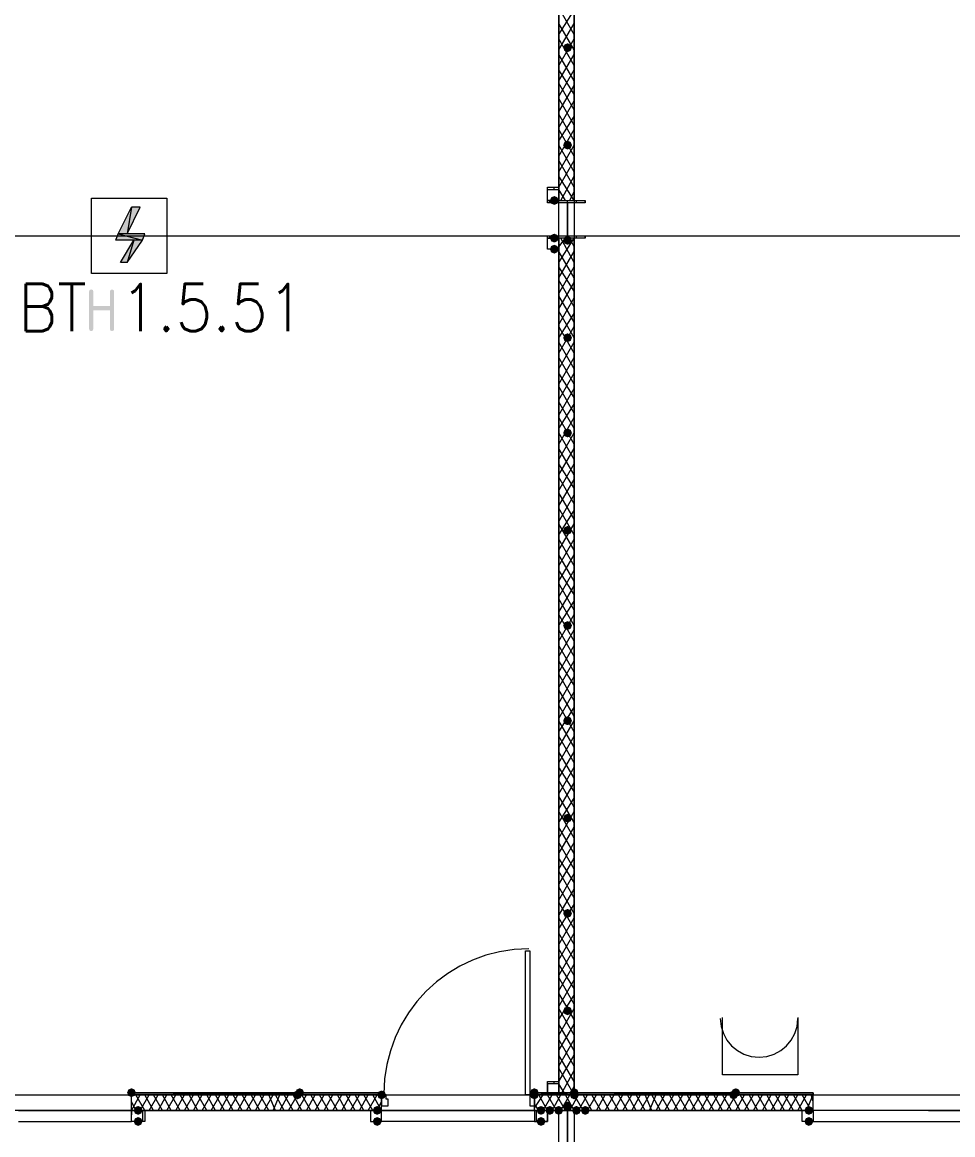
# Model space of a CAD drawing. Header units: millimetres. Extents: x 0 to 420, y 0 to 297.
# Drawn here: x 172.54 to 190.33, y 186.94 to 208.22 of the extents above; entities that cross this region are included whole.
import ezdxf

# ---------------------------------------------------------------- set-up
doc = ezdxf.new("R2010")
doc.units = ezdxf.units.MM
doc.styles.get("Standard").update_dxf_attribs({"font": 'STANDARD'})

msp = doc.modelspace()

# ---------------------------------------------------------------- hatches: boundary and pattern name
for color, points in [(7, [(183.049333, 207.729667), (183.024463, 207.669871), (182.964667, 207.645), (182.904871, 207.669871), (182.88, 207.729667), (182.904871, 207.789462), (182.964667, 207.814333), (183.024462, 207.789463)]), (7, [(183.049333, 205.867), (183.024463, 205.807204), (182.964667, 205.782333), (182.904871, 205.807204), (182.88, 205.867), (182.904871, 205.926796), (182.964667, 205.951667), (183.024462, 205.926796)]), (7, [(182.795333, 204.808667), (182.770462, 204.748871), (182.710667, 204.724), (182.650871, 204.748871), (182.626, 204.808667), (182.650871, 204.868462), (182.710667, 204.893333), (182.770462, 204.868463)]), (7, [(182.795333, 204.089), (182.770462, 204.029204), (182.710667, 204.004333), (182.650871, 204.029204), (182.626, 204.089), (182.650871, 204.148796), (182.710667, 204.173667), (182.770462, 204.148796)]), (7, [(183.049333, 204.046667), (183.024463, 203.986871), (182.964667, 203.962), (182.904871, 203.986871), (182.88, 204.046667), (182.904871, 204.106462), (182.964667, 204.131333), (183.024462, 204.106463)]), (7, [(182.795333, 203.877333), (182.770462, 203.817537), (182.710667, 203.792667), (182.650871, 203.817537), (182.626, 203.877333), (182.650871, 203.937129), (182.710667, 203.962), (182.770462, 203.937129)]), (7, [(173.815375, 202.350687), (173.815375, 203.067267), (173.825366, 203.097032), (173.855614, 203.106954), (173.88538, 203.097032), (173.895302, 203.067267), (173.895302, 202.788352), (174.213353, 202.788352), (174.213353, 203.067267), (174.223275, 203.097032), (174.25304, 203.106954), (174.283082, 203.097032), (174.293279, 203.067267), (174.293279, 202.350687), (174.283082, 202.320921), (174.25304, 202.310999), (174.223275, 202.320921), (174.213353, 202.350687), (174.213353, 202.708977), (173.895302, 202.708977), (173.895302, 202.350687), (173.88538, 202.320921), (173.855614, 202.310999), (173.825366, 202.320921)]), (7, [(183.049333, 202.184), (183.024463, 202.124204), (182.964667, 202.099333), (182.904871, 202.124204), (182.88, 202.184), (182.904871, 202.243796), (182.964667, 202.268667), (183.024462, 202.243796)]), (7, [(183.049333, 200.363667), (183.024463, 200.303871), (182.964667, 200.279), (182.904871, 200.303871), (182.88, 200.363667), (182.904871, 200.423462), (182.964667, 200.448333), (183.024462, 200.423463)]), (7, [(183.049333, 198.501), (183.024463, 198.441204), (182.964667, 198.416333), (182.904871, 198.441204), (182.88, 198.501), (182.904871, 198.560796), (182.964667, 198.585667), (183.024462, 198.560796)]), (7, [(183.049333, 196.680667), (183.024463, 196.620871), (182.964667, 196.596), (182.904871, 196.620871), (182.88, 196.680667), (182.904871, 196.740462), (182.964667, 196.765333), (183.024462, 196.740463)]), (7, [(183.049333, 194.860333), (183.024463, 194.800537), (182.964667, 194.775667), (182.904871, 194.800537), (182.88, 194.860333), (182.904871, 194.920129), (182.964667, 194.945), (183.024462, 194.920129)]), (7, [(183.049333, 192.997667), (183.024463, 192.937871), (182.964667, 192.913), (182.904871, 192.937871), (182.88, 192.997667), (182.904871, 193.057462), (182.964667, 193.082333), (183.024462, 193.057463)]), (7, [(183.049333, 191.177333), (183.024463, 191.117537), (182.964667, 191.092667), (182.904871, 191.117537), (182.88, 191.177333), (182.904871, 191.237129), (182.964667, 191.262), (183.024462, 191.237129)]), (7, [(183.049333, 189.314667), (183.024463, 189.254871), (182.964667, 189.23), (182.904871, 189.254871), (182.88, 189.314667), (182.904871, 189.374462), (182.964667, 189.399333), (183.024462, 189.374463)]), (254, [(174.709667, 187.748333), (174.684796, 187.688538), (174.625, 187.663667), (174.565204, 187.688538), (174.540333, 187.748333), (174.565204, 187.808129), (174.625, 187.833), (174.684796, 187.808129)]), (254, [(174.709667, 187.748333), (174.684796, 187.688538), (174.625, 187.663667), (174.565204, 187.688538), (174.540333, 187.748333), (174.565204, 187.808129), (174.625, 187.833), (174.684796, 187.808129)]), (254, [(177.884667, 187.706), (177.859796, 187.646204), (177.8, 187.621333), (177.740204, 187.646204), (177.715333, 187.706), (177.740204, 187.765796), (177.8, 187.790667), (177.859796, 187.765796)]), (254, [(177.927, 187.748333), (177.902129, 187.688538), (177.842333, 187.663667), (177.782537, 187.688538), (177.757667, 187.748333), (177.782537, 187.808129), (177.842333, 187.833), (177.902129, 187.808129)]), (7, [(179.493333, 187.706), (179.468462, 187.646204), (179.408667, 187.621333), (179.348871, 187.646204), (179.324, 187.706), (179.348871, 187.765796), (179.408667, 187.790667), (179.468462, 187.765796)]), (254, [(182.414333, 187.748333), (182.389463, 187.688538), (182.329667, 187.663667), (182.269871, 187.688538), (182.245, 187.748333), (182.269871, 187.808129), (182.329667, 187.833), (182.389462, 187.808129)]), (254, [(182.414333, 187.706), (182.389463, 187.646204), (182.329667, 187.621333), (182.269871, 187.646204), (182.245, 187.706), (182.269871, 187.765796), (182.329667, 187.790667), (182.389462, 187.765796)]), (254, [(183.176333, 187.748333), (183.151462, 187.688538), (183.091667, 187.663667), (183.031871, 187.688538), (183.007, 187.748333), (183.031871, 187.808129), (183.091667, 187.833), (183.151462, 187.808129)]), (254, [(183.176333, 187.748333), (183.151462, 187.688538), (183.091667, 187.663667), (183.031871, 187.688538), (183.007, 187.748333), (183.031871, 187.808129), (183.091667, 187.833), (183.151462, 187.808129)]), (254, [(183.176333, 187.706), (183.151462, 187.646204), (183.091667, 187.621333), (183.031871, 187.646204), (183.007, 187.706), (183.031871, 187.765796), (183.091667, 187.790667), (183.151462, 187.765796)]), (254, [(183.176333, 187.706), (183.151462, 187.646204), (183.091667, 187.621333), (183.031871, 187.646204), (183.007, 187.706), (183.031871, 187.765796), (183.091667, 187.790667), (183.151462, 187.765796)]), (254, [(186.224333, 187.706), (186.199462, 187.646204), (186.139667, 187.621333), (186.079871, 187.646204), (186.055, 187.706), (186.079871, 187.765796), (186.139667, 187.790667), (186.199462, 187.765796)]), (254, [(186.266667, 187.748333), (186.241796, 187.688538), (186.182, 187.663667), (186.122204, 187.688538), (186.097333, 187.748333), (186.122204, 187.808129), (186.182, 187.833), (186.241796, 187.808129)]), (7, [(174.836667, 187.409667), (174.811796, 187.349871), (174.752, 187.325), (174.692204, 187.349871), (174.667333, 187.409667), (174.692204, 187.469462), (174.752, 187.494333), (174.811796, 187.469463)]), (7, [(179.408667, 187.409667), (179.383796, 187.349871), (179.324, 187.325), (179.264204, 187.349871), (179.239333, 187.409667), (179.264204, 187.469462), (179.324, 187.494333), (179.383796, 187.469463)]), (7, [(182.541333, 187.409667), (182.516462, 187.349871), (182.456667, 187.325), (182.396871, 187.349871), (182.372, 187.409667), (182.396871, 187.469462), (182.456667, 187.494333), (182.516462, 187.469463)]), (7, [(182.710667, 187.409667), (182.685796, 187.349871), (182.626, 187.325), (182.566204, 187.349871), (182.541333, 187.409667), (182.566204, 187.469462), (182.626, 187.494333), (182.685796, 187.469463)]), (7, [(182.88, 187.409667), (182.855129, 187.349871), (182.795333, 187.325), (182.735538, 187.349871), (182.710667, 187.409667), (182.735537, 187.469462), (182.795333, 187.494333), (182.855129, 187.469463)]), (7, [(183.049333, 187.494333), (183.024463, 187.434537), (182.964667, 187.409667), (182.904871, 187.434537), (182.88, 187.494333), (182.904871, 187.554129), (182.964667, 187.579), (183.024462, 187.554129)]), (7, [(183.218667, 187.409667), (183.193796, 187.349871), (183.134, 187.325), (183.074204, 187.349871), (183.049333, 187.409667), (183.074204, 187.469462), (183.134, 187.494333), (183.193796, 187.469463)]), (7, [(183.388, 187.409667), (183.363129, 187.349871), (183.303333, 187.325), (183.243538, 187.349871), (183.218667, 187.409667), (183.243537, 187.469462), (183.303333, 187.494333), (183.363129, 187.469463)]), (7, [(187.663667, 187.409667), (187.638796, 187.349871), (187.579, 187.325), (187.519204, 187.349871), (187.494333, 187.409667), (187.519204, 187.469462), (187.579, 187.494333), (187.638796, 187.469463)]), (7, [(174.836667, 187.198), (174.811796, 187.138204), (174.752, 187.113333), (174.692204, 187.138204), (174.667333, 187.198), (174.692204, 187.257796), (174.752, 187.282667), (174.811796, 187.257796)]), (7, [(179.408667, 187.198), (179.383796, 187.138204), (179.324, 187.113333), (179.264204, 187.138204), (179.239333, 187.198), (179.264204, 187.257796), (179.324, 187.282667), (179.383796, 187.257796)]), (7, [(182.541333, 187.198), (182.516462, 187.138204), (182.456667, 187.113333), (182.396871, 187.138204), (182.372, 187.198), (182.396871, 187.257796), (182.456667, 187.282667), (182.516462, 187.257796)]), (7, [(187.663667, 187.198), (187.638796, 187.138204), (187.579, 187.113333), (187.519204, 187.138204), (187.494333, 187.198), (187.519204, 187.257796), (187.579, 187.282667), (187.638796, 187.257796)])]:
    msp.add_hatch(color=color).paths.add_polyline_path(points, flags=0)
h = msp.add_hatch(color=1)
h.paths.add_polyline_path([(174.794334, 204.681666), (174.625001, 204.681666), (174.540334, 204.173666)], flags=0)
h.paths.add_polyline_path([(174.625001, 204.681666), (174.540334, 204.173666), (174.371001, 204.173666)], flags=0)
h = msp.add_hatch(color=1)
h.paths.add_polyline_path([(174.879001, 204.173666), (174.371001, 204.173666), (174.836668, 204.046666)], flags=0)
h.paths.add_polyline_path([(174.371001, 204.173666), (174.836668, 204.046666), (174.328668, 204.046666)], flags=0)
h = msp.add_hatch(color=1)
h.paths.add_polyline_path([(174.836668, 204.046666), (174.667334, 204.046666), (174.540334, 203.623333)], flags=0)
h.paths.add_polyline_path([(174.667334, 204.046666), (174.540334, 203.623333), (174.413334, 203.623333)], flags=0)
h = msp.add_hatch(color=7)
h.paths.add_polyline_path([(179.408667, 187.748333), (174.625, 187.748333), (179.408667, 187.706)], flags=0)
h.paths.add_polyline_path([(174.625, 187.748333), (179.408667, 187.706), (174.625, 187.706)], flags=0)
h = msp.add_hatch(color=7)
h.paths.add_polyline_path([(183.091667, 187.748333), (182.329667, 187.748333), (183.091667, 187.706)], flags=0)
h.paths.add_polyline_path([(182.329667, 187.748333), (183.091667, 187.706), (182.329667, 187.706)], flags=0)
h = msp.add_hatch(color=7)
h.paths.add_polyline_path([(187.663667, 187.748333), (183.091667, 187.748333), (187.663667, 187.706)], flags=0)
h.paths.add_polyline_path([(183.091667, 187.748333), (187.663667, 187.706), (183.091667, 187.706)], flags=0)

# ---------------------------------------------------------------- linework, layer by layer
at = {"color": 7, "lineweight": 0}
for points in [[(165.692667, 187.706), (182.795333, 187.706), (182.795333, 222.207667), (165.692667, 222.207667)], [(200.194333, 222.207667), (183.091667, 222.207667), (183.091667, 187.706), (200.194333, 187.706)], [(183.091667, 204.808667), (183.091667, 221.488), (182.795333, 221.488), (182.795333, 204.808667)], [(182.795333, 204.808667), (182.583667, 204.808667), (182.583667, 205.020333), (182.795333, 205.020333), (182.795333, 204.808667), (182.583667, 204.808667), (182.583667, 205.062667), (182.795333, 205.062667)], [(183.303333, 204.089), (182.583667, 204.089), (182.583667, 204.131333), (182.964667, 204.131333), (182.964667, 204.766333), (182.583667, 204.766333), (182.583667, 204.808667), (183.303333, 204.808667), (183.303333, 204.766333), (182.964667, 204.766333), (182.964667, 204.131333), (183.303333, 204.131333)], [(182.795333, 203.877333), (182.583667, 203.877333), (182.583667, 204.089), (182.795333, 204.089), (182.795333, 203.877333), (182.583667, 203.877333), (182.583667, 204.089), (182.795333, 204.089)], [(182.245, 190.457667), (182.245, 187.706), (182.160333, 187.706), (182.160333, 190.457667)], [(182.795333, 187.706), (182.583667, 187.706), (182.583667, 187.96), (182.795333, 187.96)], [(182.795333, 187.748333), (182.795333, 187.917667), (182.583667, 187.917667), (182.583667, 187.748333)], [(179.408667, 187.748333), (174.625, 187.748333), (179.408667, 187.706)], [(174.625, 187.748333), (179.408667, 187.706), (174.625, 187.706)], [(179.408667, 187.748333), (179.408667, 187.706), (174.625, 187.706), (174.625, 187.748333), (179.408667, 187.748333), (174.625, 187.748333), (174.625, 187.706), (179.408667, 187.706)], [(179.535667, 187.494333), (179.535667, 187.621333), (179.493333, 187.621333), (179.493333, 187.706), (179.408667, 187.706), (179.408667, 187.494333)], [(179.408667, 187.706), (179.408667, 187.494333)], [(182.329667, 187.494333), (182.329667, 187.706), (182.245, 187.706), (182.245, 187.621333), (182.245, 187.494333)], [(183.091667, 187.748333), (182.329667, 187.748333), (183.091667, 187.706)], [(182.329667, 187.748333), (183.091667, 187.706), (182.329667, 187.706)], [(182.329667, 187.706), (183.091667, 187.706), (183.091667, 187.748333), (182.329667, 187.748333)], [(182.329667, 187.706), (183.091667, 187.706), (183.091667, 187.748333), (182.329667, 187.748333)], [(182.329667, 187.706), (182.329667, 187.494333)], [(187.663667, 187.748333), (183.091667, 187.748333), (187.663667, 187.706)], [(183.091667, 187.748333), (187.663667, 187.706), (183.091667, 187.706)], [(187.663667, 187.748333), (187.663667, 187.706), (183.091667, 187.706), (183.091667, 187.748333), (187.663667, 187.748333), (183.091667, 187.748333), (183.091667, 187.706), (187.663667, 187.706)], [(165.692667, 187.409667), (165.692667, 176.276), (182.795333, 176.276), (182.795333, 187.409667)], [(179.197, 187.198), (179.408667, 187.198), (179.408667, 187.409667), (179.197, 187.409667), (179.197, 187.198), (179.408667, 187.198), (179.408667, 187.409667), (179.197, 187.409667)], [(182.329667, 187.198), (182.583667, 187.198), (182.583667, 187.409667), (182.329667, 187.409667)], [(182.372, 187.198), (182.372, 187.409667), (182.583667, 187.409667), (182.583667, 187.198)], [(183.303333, 186.69), (182.583667, 186.69), (182.583667, 186.732333), (182.964667, 186.732333), (182.964667, 187.409667), (182.583667, 187.409667), (183.303333, 187.409667), (182.964667, 187.409667), (182.964667, 186.732333), (183.303333, 186.732333)], [(200.194333, 187.409667), (183.091667, 187.409667), (183.091667, 176.276), (200.194333, 176.276)], [(187.452, 187.409667), (187.663667, 187.409667), (187.663667, 187.198), (187.452, 187.198), (187.452, 187.409667), (187.663667, 187.409667), (187.663667, 187.198), (187.452, 187.198)]]:
    msp.add_lwpolyline(points, close=True, dxfattribs=at)
for points in [[(183.091667, 207.983667), (182.795333, 208.491667)], [(182.795333, 207.983667), (183.091667, 208.449333)], [(182.795333, 207.687333), (183.091667, 208.195333)], [(183.091667, 207.687333), (182.795333, 208.195333)], [(182.795333, 207.391), (183.091667, 207.899)], [(183.091667, 207.391), (182.795333, 207.899)], [(182.795333, 207.094667), (183.091667, 207.602667)], [(183.091667, 207.094667), (182.795333, 207.602667)], [(182.795333, 206.798333), (183.091667, 207.306333)], [(183.091667, 206.840667), (182.795333, 207.306333)], [(183.091667, 206.544333), (182.795333, 207.052333)], [(182.795333, 206.502), (183.091667, 207.01)], [(183.091667, 206.248), (182.795333, 206.756)], [(182.795333, 206.205667), (183.091667, 206.713667)], [(183.091667, 205.951667), (182.795333, 206.459667)], [(182.795333, 205.951667), (183.091667, 206.417333)], [(182.795333, 205.655333), (183.091667, 206.163333)], [(183.091667, 205.655333), (182.795333, 206.163333)], [(182.795333, 205.359), (183.091667, 205.867)], [(183.091667, 205.359), (182.795333, 205.867)], [(182.795333, 205.062667), (183.091667, 205.570667)], [(183.091667, 205.062667), (182.795333, 205.570667)], [(183.091667, 204.808667), (182.795333, 205.274333)], [(182.837667, 204.808667), (183.091667, 205.274333)], [(182.710667, 205.020333), (182.710667, 205.062667)], [(182.922333, 204.808667), (182.795333, 205.020333)], [(183.007, 204.808667), (183.091667, 204.978)], [(173.863001, 204.850999), (175.302334, 204.850999)], [(182.626, 204.766333), (182.626, 204.808667)], [(182.795333, 204.766333), (182.795333, 204.808667)], [(182.964667, 204.089), (182.964667, 204.808667)], [(183.134, 204.766333), (183.134, 204.808667)], [(183.303333, 204.766333), (183.303333, 204.808667)], [(182.626, 204.089), (182.626, 204.131333)], [(182.795333, 204.089), (182.795333, 204.131333)], [(182.795333, 203.919667), (182.922333, 204.089)], [(182.795333, 203.623333), (183.091667, 204.089)], [(183.091667, 187.706), (183.091667, 204.089), (182.795333, 204.089), (182.795333, 187.706)], [(183.091667, 203.623333), (182.837667, 204.089)], [(183.091667, 203.919667), (183.007, 204.089)], [(183.134, 204.089), (183.134, 204.131333)], [(183.303333, 204.089), (183.303333, 204.131333)], [(182.795333, 203.327), (183.091667, 203.835)], [(183.091667, 203.327), (182.795333, 203.835)], [(182.795333, 203.030667), (183.091667, 203.538667)], [(183.091667, 203.073), (182.795333, 203.538667)], [(183.091667, 202.776667), (182.795333, 203.284667)], [(182.795333, 202.734333), (183.091667, 203.242333)], [(183.091667, 202.480333), (182.795333, 202.988333)], [(182.795333, 202.438), (183.091667, 202.946)], [(183.091667, 202.184), (182.795333, 202.692)], [(182.795333, 202.184), (183.091667, 202.649667)], [(182.795333, 201.887667), (183.091667, 202.395667)], [(183.091667, 201.887667), (182.795333, 202.395667)], [(182.795333, 201.591333), (183.091667, 202.099333)], [(183.091667, 201.591333), (182.795333, 202.099333)], [(182.795333, 201.295), (183.091667, 201.803)], [(183.091667, 201.295), (182.795333, 201.803)], [(182.795333, 200.998667), (183.091667, 201.506667)], [(183.091667, 201.041), (182.795333, 201.506667)], [(183.091667, 200.744667), (182.795333, 201.252667)], [(182.795333, 200.702333), (183.091667, 201.210333)], [(183.091667, 200.448333), (182.795333, 200.956333)], [(182.795333, 200.448333), (183.091667, 200.914)], [(182.795333, 200.152), (183.091667, 200.66)], [(183.091667, 200.152), (182.795333, 200.66)], [(182.795333, 199.855667), (183.091667, 200.363667)], [(183.091667, 199.855667), (182.795333, 200.363667)], [(182.795333, 199.559333), (183.091667, 200.067333)], [(183.091667, 199.559333), (182.795333, 200.067333)], [(182.795333, 199.263), (183.091667, 199.771)], [(183.091667, 199.305333), (182.795333, 199.771)], [(183.091667, 199.009), (182.795333, 199.517)], [(182.795333, 198.966667), (183.091667, 199.474667)], [(183.091667, 198.712667), (182.795333, 199.220667)], [(182.795333, 198.670333), (183.091667, 199.178333)], [(183.091667, 198.416333), (182.795333, 198.924333)], [(182.795333, 198.416333), (183.091667, 198.882)], [(182.795333, 198.12), (183.091667, 198.628)], [(183.091667, 198.12), (182.795333, 198.628)], [(182.795333, 197.823667), (183.091667, 198.331667)], [(183.091667, 197.823667), (182.795333, 198.331667)], [(182.795333, 197.527333), (183.091667, 198.035333)], [(183.091667, 197.527333), (182.795333, 198.035333)], [(182.795333, 197.231), (183.091667, 197.739)], [(183.091667, 197.273333), (182.795333, 197.739)], [(183.091667, 196.977), (182.795333, 197.485)], [(182.795333, 196.934667), (183.091667, 197.442667)], [(183.091667, 196.680667), (182.795333, 197.188667)], [(182.795333, 196.680667), (183.091667, 197.146333)], [(182.795333, 196.384333), (183.091667, 196.892333)], [(183.091667, 196.384333), (182.795333, 196.892333)], [(182.795333, 196.088), (183.091667, 196.596)], [(183.091667, 196.088), (182.795333, 196.596)], [(182.795333, 195.791667), (183.091667, 196.299667)], [(183.091667, 195.791667), (182.795333, 196.299667)], [(182.795333, 195.495333), (183.091667, 196.003333)], [(183.091667, 195.537667), (182.795333, 196.003333)], [(183.091667, 195.241333), (182.795333, 195.749333)], [(182.795333, 195.199), (183.091667, 195.707)], [(183.091667, 194.945), (182.795333, 195.453)], [(182.795333, 194.902667), (183.091667, 195.410667)], [(183.091667, 194.648667), (182.795333, 195.156667)], [(182.795333, 194.648667), (183.091667, 195.114333)], [(182.795333, 194.352333), (183.091667, 194.860333)], [(183.091667, 194.352333), (182.795333, 194.860333)], [(182.795333, 194.056), (183.091667, 194.564)], [(183.091667, 194.056), (182.795333, 194.564)], [(182.795333, 193.759667), (183.091667, 194.267667)], [(183.091667, 193.759667), (182.795333, 194.267667)], [(182.795333, 193.463333), (183.091667, 193.971333)], [(183.091667, 193.505667), (182.795333, 193.971333)], [(183.091667, 193.209333), (182.795333, 193.717333)], [(182.795333, 193.167), (183.091667, 193.675)], [(183.091667, 192.913), (182.795333, 193.421)], [(182.795333, 192.913), (183.091667, 193.378667)], [(182.795333, 192.616667), (183.091667, 193.124667)], [(183.091667, 192.616667), (182.795333, 193.124667)], [(182.795333, 192.320333), (183.091667, 192.828333)], [(183.091667, 192.320333), (182.795333, 192.828333)], [(182.795333, 192.024), (183.091667, 192.532)], [(183.091667, 192.024), (182.795333, 192.532)], [(182.795333, 191.727667), (183.091667, 192.235667)], [(183.091667, 191.77), (182.795333, 192.235667)], [(183.091667, 191.473667), (182.795333, 191.981667)], [(182.795333, 191.431333), (183.091667, 191.939333)], [(183.091667, 191.177333), (182.795333, 191.685333)], [(182.795333, 191.135), (183.091667, 191.643)], [(183.091667, 190.881), (182.795333, 191.389)], [(182.795333, 190.881), (183.091667, 191.346667)], [(182.795333, 190.584667), (183.091667, 191.092667)], [(183.091667, 190.584667), (182.795333, 191.092667)], [(182.795333, 190.288333), (183.091667, 190.796333)], [(183.091667, 190.288333), (182.795333, 190.796333)], [(182.223833, 190.5), (181.940325, 190.485684), (181.665006, 190.443666), (181.399272, 190.37534), (181.144515, 190.282099), (180.90213, 190.165337), (180.673509, 190.026448), (180.460048, 189.866824), (180.263139, 189.687861), (180.084176, 189.490952), (179.924552, 189.277491), (179.785663, 189.04887), (179.668901, 188.806485), (179.57566, 188.551728), (179.507334, 188.285994), (179.465316, 188.010675), (179.451, 187.727167)], [(182.795333, 189.992), (183.091667, 190.5)], [(183.091667, 189.992), (182.795333, 190.5)], [(182.795333, 189.695667), (183.091667, 190.203667)], [(183.091667, 189.738), (182.795333, 190.203667)], [(183.091667, 189.441667), (182.795333, 189.949667)], [(182.795333, 189.399333), (183.091667, 189.907333)], [(183.091667, 189.145333), (182.795333, 189.653333)], [(182.795333, 189.145333), (183.091667, 189.611)], [(182.795333, 188.849), (183.091667, 189.357)], [(183.091667, 188.849), (182.795333, 189.357)], [(182.795333, 188.552667), (183.091667, 189.060667)], [(183.091667, 188.552667), (182.795333, 189.060667)], [(182.795333, 188.256333), (183.091667, 188.764333)], [(183.091667, 188.256333), (182.795333, 188.764333)], [(182.795333, 187.96), (183.091667, 188.468)], [(183.091667, 187.96), (182.795333, 188.468)], [(183.091667, 187.706), (182.795333, 188.214)], [(182.837667, 187.706), (183.091667, 188.171667)], [(182.710667, 187.917667), (182.710667, 187.96)], [(182.922333, 187.706), (182.795333, 187.917667)], [(183.007, 187.706), (183.091667, 187.875333)], [(179.408667, 187.748333), (174.625, 187.748333), (179.408667, 187.748333), (174.625, 187.706)], [(174.625, 187.409667), (174.794333, 187.706)], [(174.625, 187.409667), (174.625, 187.706)], [(174.625, 187.409667), (174.625, 187.706)], [(179.408667, 187.706), (174.625, 187.706)], [(174.879, 187.409667), (174.709667, 187.706)], [(174.794333, 187.409667), (174.963667, 187.706)], [(175.048333, 187.409667), (174.879, 187.706)], [(174.963667, 187.409667), (175.133, 187.706)], [(175.217667, 187.409667), (175.048333, 187.706)], [(175.133, 187.409667), (175.302333, 187.706)], [(175.387, 187.409667), (175.217667, 187.706)], [(175.302333, 187.409667), (175.471667, 187.706)], [(175.556333, 187.409667), (175.387, 187.706)], [(175.471667, 187.409667), (175.641, 187.706)], [(175.725667, 187.409667), (175.556333, 187.706)], [(175.641, 187.409667), (175.810333, 187.706)], [(175.895, 187.409667), (175.725667, 187.706)], [(175.810333, 187.409667), (175.979667, 187.706)], [(176.064333, 187.409667), (175.895, 187.706)], [(175.979667, 187.409667), (176.149, 187.706)], [(176.233667, 187.409667), (176.064333, 187.706)], [(176.149, 187.409667), (176.318333, 187.706)], [(176.403, 187.409667), (176.233667, 187.706)], [(176.318333, 187.409667), (176.487667, 187.706)], [(176.572333, 187.409667), (176.403, 187.706)], [(176.487667, 187.409667), (176.657, 187.706)], [(176.741667, 187.409667), (176.572333, 187.706)], [(176.657, 187.409667), (176.826333, 187.706)], [(176.911, 187.409667), (176.741667, 187.706)], [(176.826333, 187.409667), (176.995667, 187.706)], [(177.080333, 187.409667), (176.911, 187.706)], [(176.995667, 187.409667), (177.165, 187.706)], [(177.249667, 187.409667), (177.080333, 187.706)], [(177.165, 187.409667), (177.334333, 187.706)], [(177.376667, 187.409667), (177.249667, 187.706)], [(177.334333, 187.409667), (177.461333, 187.706)], [(177.546, 187.409667), (177.376667, 187.706)], [(177.461333, 187.409667), (177.630667, 187.706)], [(177.715333, 187.409667), (177.546, 187.706)], [(177.630667, 187.409667), (177.8, 187.706)], [(177.884667, 187.409667), (177.715333, 187.706)], [(177.8, 187.409667), (177.969333, 187.706)], [(178.054, 187.409667), (177.884667, 187.706)], [(177.969333, 187.409667), (178.138667, 187.706)], [(178.223333, 187.409667), (178.054, 187.706)], [(178.138667, 187.409667), (178.308, 187.706)], [(178.392667, 187.409667), (178.223333, 187.706)], [(178.308, 187.409667), (178.477333, 187.706)], [(178.562, 187.409667), (178.392667, 187.706)], [(178.477333, 187.409667), (178.646667, 187.706)], [(178.731333, 187.409667), (178.562, 187.706)], [(178.646667, 187.409667), (178.816, 187.706)], [(178.900667, 187.409667), (178.731333, 187.706)], [(178.816, 187.409667), (178.985333, 187.706)], [(179.07, 187.409667), (178.900667, 187.706)], [(178.985333, 187.409667), (179.154667, 187.706)], [(179.239333, 187.409667), (179.07, 187.706)], [(179.154667, 187.409667), (179.324, 187.706)], [(179.408667, 187.409667), (179.239333, 187.706)], [(179.408667, 187.409667), (179.408667, 187.494333), (179.408667, 187.706)], [(183.091667, 187.706), (182.329667, 187.706), (183.091667, 187.748333), (182.329667, 187.748333)], [(182.329667, 187.452), (182.499, 187.706)], [(182.329667, 187.409667), (182.329667, 187.494333), (182.329667, 187.706)], [(182.795333, 187.706), (182.329667, 187.706)], [(182.583667, 187.409667), (182.414333, 187.706)], [(182.499, 187.409667), (182.668333, 187.706)], [(182.753, 187.409667), (182.583667, 187.706)], [(182.668333, 187.409667), (182.837667, 187.706)], [(182.710667, 187.706), (182.710667, 187.748333)], [(182.922333, 187.409667), (182.753, 187.706)], [(182.837667, 187.409667), (183.007, 187.706)], [(183.091667, 187.409667), (182.922333, 187.706)], [(183.007, 187.409667), (183.176333, 187.706)], [(187.663667, 187.748333), (183.091667, 187.748333), (187.663667, 187.748333), (183.091667, 187.706)], [(183.261, 187.409667), (183.091667, 187.706)], [(187.663667, 187.706), (183.091667, 187.706)], [(183.176333, 187.409667), (183.345667, 187.706)], [(183.430333, 187.409667), (183.261, 187.706)], [(183.345667, 187.409667), (183.515, 187.706)], [(183.599667, 187.409667), (183.430333, 187.706)], [(183.515, 187.409667), (183.684333, 187.706)], [(183.769, 187.409667), (183.599667, 187.706)], [(183.684333, 187.409667), (183.853667, 187.706)], [(183.938333, 187.409667), (183.769, 187.706)], [(183.853667, 187.409667), (184.023, 187.706)], [(184.107667, 187.409667), (183.938333, 187.706)], [(184.023, 187.409667), (184.192333, 187.706)], [(184.277, 187.409667), (184.107667, 187.706)], [(184.192333, 187.409667), (184.361667, 187.706)], [(184.446333, 187.409667), (184.277, 187.706)], [(184.361667, 187.409667), (184.531, 187.706)], [(184.573333, 187.409667), (184.446333, 187.706)], [(184.531, 187.409667), (184.658, 187.706)], [(184.742667, 187.409667), (184.573333, 187.706)], [(184.658, 187.409667), (184.827333, 187.706)], [(184.912, 187.409667), (184.742667, 187.706)], [(184.827333, 187.409667), (184.996667, 187.706)], [(185.081333, 187.409667), (184.912, 187.706)], [(184.996667, 187.409667), (185.166, 187.706)], [(185.250667, 187.409667), (185.081333, 187.706)], [(185.166, 187.409667), (185.335333, 187.706)], [(185.42, 187.409667), (185.250667, 187.706)], [(185.335333, 187.409667), (185.504667, 187.706)], [(185.589333, 187.409667), (185.42, 187.706)], [(185.504667, 187.409667), (185.674, 187.706)], [(185.758667, 187.409667), (185.589333, 187.706)], [(185.674, 187.409667), (185.843333, 187.706)], [(185.928, 187.409667), (185.758667, 187.706)], [(185.843333, 187.409667), (186.012667, 187.706)], [(186.097333, 187.409667), (185.928, 187.706)], [(186.012667, 187.409667), (186.182, 187.706)], [(186.266667, 187.409667), (186.097333, 187.706)], [(186.182, 187.409667), (186.351333, 187.706)], [(186.436, 187.409667), (186.266667, 187.706)], [(186.351333, 187.409667), (186.520667, 187.706)], [(186.605333, 187.409667), (186.436, 187.706)], [(186.520667, 187.409667), (186.69, 187.706)], [(186.774667, 187.409667), (186.605333, 187.706)], [(186.69, 187.409667), (186.859333, 187.706)], [(186.944, 187.409667), (186.774667, 187.706)], [(186.859333, 187.409667), (187.028667, 187.706)], [(187.113333, 187.409667), (186.944, 187.706)], [(187.028667, 187.409667), (187.198, 187.706)], [(187.282667, 187.409667), (187.113333, 187.706)], [(187.198, 187.409667), (187.367333, 187.706)], [(187.452, 187.409667), (187.282667, 187.706)], [(187.367333, 187.409667), (187.536667, 187.706)], [(187.621333, 187.409667), (187.452, 187.706)], [(187.536667, 187.409667), (187.663667, 187.706)], [(187.663667, 187.579), (187.621333, 187.706)], [(187.663667, 187.409667), (187.663667, 187.706)], [(187.663667, 187.409667), (187.663667, 187.706)], [(174.709667, 187.409667), (174.625, 187.579)], [(179.324, 187.409667), (179.408667, 187.579)], [(179.408667, 187.409667), (179.408667, 187.494333)], [(182.414333, 187.409667), (182.329667, 187.536667)], [(182.329667, 187.409667), (182.329667, 187.494333)], [(172.466, 187.409667), (174.625, 187.409667), (174.836667, 187.409667), (174.836667, 187.198), (174.625, 187.198), (174.625, 187.409667), (174.879, 187.409667), (174.879, 187.198), (174.625, 187.198), (174.625, 187.409667), (174.625, 187.325)], [(172.466, 187.198), (174.625, 187.198), (174.625, 187.325)], [(174.625, 187.409667), (179.408667, 187.409667)], [(179.408667, 187.325), (179.408667, 187.409667), (180.890333, 187.409667)], [(180.890333, 187.198), (179.408667, 187.198), (179.408667, 187.325)], [(180.890333, 187.409667), (182.329667, 187.409667), (182.329667, 187.325)], [(182.329667, 187.325), (182.329667, 187.198), (180.890333, 187.198)], [(182.329667, 187.409667), (187.663667, 187.409667)], [(182.964667, 186.69), (182.964667, 187.409667)], [(189.865, 187.409667), (187.663667, 187.409667), (187.663667, 187.325)], [(187.663667, 187.325), (187.663667, 187.198), (189.865, 187.198)], [(189.865, 187.409667), (192.024, 187.409667), (192.235667, 187.409667), (192.235667, 187.198), (192.024, 187.198), (192.024, 187.409667), (192.235667, 187.409667), (192.235667, 187.198), (192.024, 187.198), (192.024, 187.409667), (192.024, 187.325)], [(189.865, 187.198), (192.024, 187.198), (192.024, 187.325)]]:
    msp.add_lwpolyline(points, dxfattribs=at)
at = {"color": 1, "lineweight": 0}
for points in [[(175.302334, 203.411666), (173.863001, 203.411666), (173.863001, 204.850999), (175.302334, 204.850999)], [(174.625001, 204.681666), (174.540334, 204.173666), (174.371001, 204.173666)], [(174.794334, 204.681666), (174.625001, 204.681666), (174.540334, 204.173666)], [(174.371001, 204.173666), (174.836668, 204.046666), (174.328668, 204.046666)], [(174.879001, 204.173666), (174.371001, 204.173666), (174.836668, 204.046666)], [(174.667334, 204.046666), (174.540334, 203.623333), (174.413334, 203.623333)], [(174.836668, 204.046666), (174.667334, 204.046666), (174.540334, 203.623333)]]:
    msp.add_lwpolyline(points, close=True, dxfattribs=at)
msp.add_lwpolyline([(139.488334, 204.131333), (226.610334, 204.131333)], dxfattribs=at)
at = {"color": 6, "lineweight": 0}
for points in [[(185.885667, 189.166288), (185.900758, 189.017018), (185.94395, 188.877991), (186.012267, 188.752185), (186.102731, 188.642577), (186.212363, 188.552145), (186.338188, 188.483864), (186.477226, 188.440712), (186.6265, 188.425667), (186.775774, 188.440712), (186.914812, 188.483864), (187.040637, 188.552145), (187.150269, 188.642577), (187.240733, 188.752185), (187.30905, 188.877991), (187.352242, 189.017018), (187.367333, 189.166288)], [(187.367333, 189.187667), (187.367333, 188.087), (185.928, 188.087), (185.928, 189.187667)]]:
    msp.add_lwpolyline(points, dxfattribs=at)

# ---------------------------------------------------------------- texts
at = {"color": 7, "char_height": 0.90157, "attachment_point": 1}
for s, insert, width in [('BT', (172.465993, 203.212572), 1.30226778), ('1.5.51', (174.413333, 203.212572), 2.70471)]:
    msp.add_mtext(s, dxfattribs=dict(at, insert=insert, width=width))

doc.saveas('drawing.dxf')
